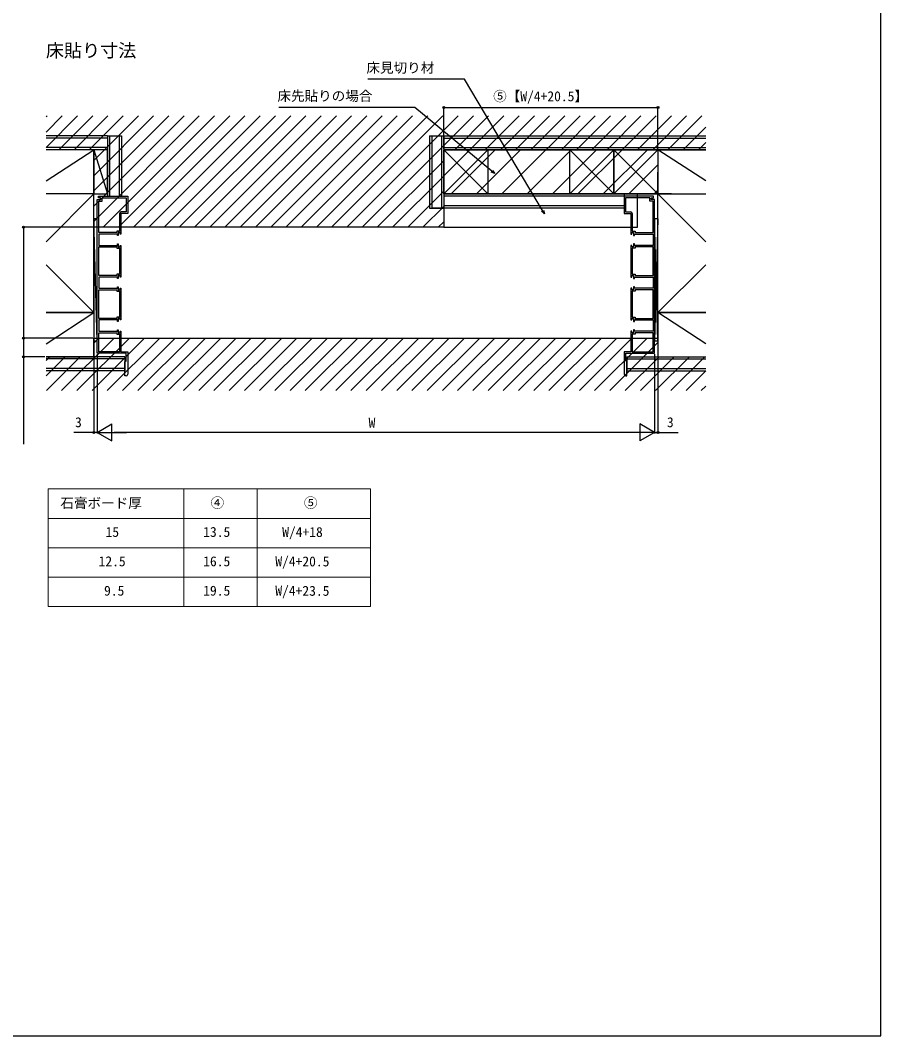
# Model space of a CAD drawing. Units: millimetres, scale not verified. Extents: x -700 to 700, y -1078 to 1074.
# Drawn here: x -61 to 700, y -1078 to -179 of the extents above; entities that cross this region are included whole.
import ezdxf
from ezdxf.enums import TextEntityAlignment as Align

# ---------------------------------------------------------------- set-up
doc = ezdxf.new("R2010")
doc.units = ezdxf.units.MM
doc.header["$LTSCALE"] = 6
doc.layers.add('0-1_TABLE1', color=7, linetype='Continuous', lineweight=18)
for name, color, linetype in [('0-2_USER1', 3, 'Continuous'), ('0-3_YKK_11', 7, 'Continuous'), ('0-4_YKK_12', 2, 'Continuous'), ('0-5_YKK_13', 4, 'Continuous'), ('0-7_YKK_D', 6, 'Continuous'), ('0-8_YKK_ZWAK', 7, 'Continuous'), ('0-9_YSS_K', 3, 'Continuous')]:
    doc.layers.add(name, color=color, linetype=linetype)
doc.styles.add('ＭＳ ゴシック', font='')
doc.styles.get('ＭＳ ゴシック').set_extended_font_data('MS Gothic')

msp = doc.modelspace()

# ---------------------------------------------------------------- linework, layer by layer
at = {"layer": '0-1_TABLE1'}
for p, q in [((-36.403, -593.811), (248.597, -593.811)), ((-36.403, -593.811), (-36.403, -697.811)), ((83.597, -593.811), (83.597, -697.811)), ((148.597, -593.811), (148.597, -697.811)), ((248.597, -593.811), (248.597, -697.811)), ((-36.403, -619.811), (248.597, -619.811)), ((-36.403, -645.811), (248.597, -645.811)), ((-36.403, -671.811), (248.597, -671.811)), ((-36.403, -697.811), (248.597, -697.811))]:
    msp.add_line(p, q, dxfattribs=at)
at = {"layer": '0-3_YKK_11'}
for points in [[(7.022, -473.779), (7.022, -337.779), (10.022, -337.779), (10.022, -336.279), (8.022, -336.279), (8.022, -334.779), (34.022, -334.779), (34.022, -349.979), (28.022, -349.979), (28.022, -368.279), (27.222, -368.279), (27.222, -367.029), (25.622, -367.029), (25.622, -369.529), (24.822, -369.529), (24.822, -368.279), (8.422, -368.279), (8.422, -372.821), (8.302, -373.004), (8.302, -373.554), (8.422, -373.738), (8.422, -378.279), (24.822, -378.279), (24.822, -377.029), (25.622, -377.029), (25.622, -379.529), (27.222, -379.529), (27.222, -378.279), (28.022, -378.279), (28.022, -406.279), (27.222, -406.279), (27.222, -405.029), (25.622, -405.029), (25.622, -407.529), (24.822, -407.529), (24.822, -406.279), (8.422, -406.279), (8.422, -410.821), (8.302, -411.004), (8.302, -411.554)], [(8.322, -366.979), (8.322, -339.079), (11.322, -339.079), (11.322, -336.079), (32.722, -336.079), (32.722, -348.679), (28.322, -348.679)], [(500.022, -473.779), (500.022, -337.779), (497.022, -337.779), (497.022, -336.279), (499.022, -336.279), (499.022, -334.779), (473.022, -334.779), (473.022, -349.979), (479.022, -349.979), (479.022, -368.279), (479.822, -368.279), (479.822, -367.029), (481.422, -367.029), (481.422, -369.529), (482.222, -369.529), (482.222, -368.279), (498.622, -368.279), (498.622, -372.821), (498.742, -373.004), (498.742, -373.554), (498.622, -373.738), (498.622, -378.279), (482.222, -378.279), (482.222, -377.029), (481.422, -377.029), (481.422, -379.529), (479.822, -379.529), (479.822, -378.279), (479.022, -378.279), (479.022, -406.279), (479.822, -406.279), (479.822, -405.029), (481.422, -405.029), (481.422, -407.529), (482.222, -407.529), (482.222, -406.279), (498.622, -406.279), (498.622, -410.821), (498.742, -411.004), (498.742, -411.554)], [(498.722, -366.979), (498.722, -339.079), (495.722, -339.079), (495.722, -336.079), (474.322, -336.079), (474.322, -348.679), (478.722, -348.679)], [(26.822, -350.179), (26.822, -365.729), (24.322, -365.729), (24.322, -366.979), (8.322, -366.979)], [(480.222, -350.179), (480.222, -365.729), (482.722, -365.729), (482.722, -366.979), (498.722, -366.979)], [(8.302, -411.554), (8.422, -411.738), (8.422, -416.279), (24.822, -416.279), (24.822, -415.029), (25.622, -415.029), (25.622, -417.529), (27.222, -417.529), (27.222, -416.279), (28.022, -416.279), (28.022, -444.279), (27.222, -444.279), (27.222, -443.029), (25.622, -443.029), (25.622, -445.529), (24.822, -445.529), (24.822, -444.279), (8.422, -444.279), (8.422, -448.821), (8.302, -449.004), (8.302, -449.554), (8.422, -449.738), (8.422, -454.279), (24.822, -454.279), (24.822, -453.029), (25.622, -453.029), (25.622, -455.529), (27.222, -455.529), (27.222, -454.279), (28.022, -454.279), (28.022, -472.579), (34.022, -472.579), (34.022, -492.279)], [(498.742, -411.554), (498.622, -411.738), (498.622, -416.279), (482.222, -416.279), (482.222, -415.029), (481.422, -415.029), (481.422, -417.529), (479.822, -417.529), (479.822, -416.279), (479.022, -416.279), (479.022, -444.279), (479.822, -444.279), (479.822, -443.029), (481.422, -443.029), (481.422, -445.529), (482.222, -445.529), (482.222, -444.279), (498.622, -444.279), (498.622, -448.821), (498.742, -449.004), (498.742, -449.554), (498.622, -449.738), (498.622, -454.279), (482.222, -454.279), (482.222, -453.029), (481.422, -453.029), (481.422, -455.529), (479.822, -455.529), (479.822, -454.279), (479.022, -454.279), (479.022, -472.579), (473.022, -472.579), (473.022, -492.279)], [(32.522, -493.779), (31.522, -493.779), (31.522, -481.279), (32.522, -480.279), (32.522, -473.779), (7.022, -473.779)], [(474.522, -493.779), (475.522, -493.779), (475.522, -481.279), (474.522, -480.279), (474.522, -473.779), (500.022, -473.779)]]:
    msp.add_lwpolyline(points, dxfattribs=at)
for points in [[(8.322, -404.979), (8.322, -379.579), (24.322, -379.579), (24.322, -380.829), (26.722, -380.829), (26.722, -403.729), (24.322, -403.729), (24.322, -404.979)], [(498.722, -404.979), (498.722, -379.579), (482.722, -379.579), (482.722, -380.829), (480.322, -380.829), (480.322, -403.729), (482.722, -403.729), (482.722, -404.979)], [(8.322, -442.979), (8.322, -417.579), (24.322, -417.579), (24.322, -418.829), (26.722, -418.829), (26.722, -441.729), (24.322, -441.729), (24.322, -442.979)], [(498.722, -442.979), (498.722, -417.579), (482.722, -417.579), (482.722, -418.829), (480.322, -418.829), (480.322, -441.729), (482.722, -441.729), (482.722, -442.979)], [(26.822, -472.579), (8.322, -472.579), (8.322, -455.579), (24.322, -455.579), (24.322, -456.829), (26.822, -456.829)], [(480.222, -472.579), (498.722, -472.579), (498.722, -455.579), (482.722, -455.579), (482.722, -456.829), (480.222, -456.829)]]:
    msp.add_lwpolyline(points, close=True, dxfattribs=at)
for centre, start, end in [((28.322, -350.179), 90.00001, 179.99999), ((478.722, -350.179), 0.00001, 89.99999), ((32.522, -492.279), 270.00001, 359.99999), ((474.522, -492.279), 180.00001, 269.99999)]:
    msp.add_arc(centre, 1.5, start, end, dxfattribs=at)
at = {"layer": '0-4_YKK_12'}
msp.add_lwpolyline([(485.022, -332.779), (313.522, -332.779), (313.522, -362.279), (485.022, -362.279)], close=True, dxfattribs=at)
at = {"layer": '0-5_YKK_13'}
for p, q in [((-38.257, -264.64), (-37.397, -263.779)), ((-38.257, -278.111), (-23.926, -263.779)), ((-38.257, -291.581), (-10.456, -263.779)), ((-26.985, -293.779), (3.015, -263.779)), ((-13.515, -293.779), (16.485, -263.779)), ((-0.044, -293.779), (29.955, -263.779)), ((4.022, -303.183), (43.426, -263.779)), ((4.022, -316.654), (56.896, -263.779)), ((4.022, -330.124), (70.367, -263.779)), ((4.022, -343.594), (83.837, -263.779)), ((4.022, -357.065), (97.307, -263.779)), ((12.278, -362.279), (110.778, -263.779)), ((25.748, -362.279), (124.248, -263.779)), ((39.218, -362.279), (137.718, -263.779)), ((52.689, -362.279), (151.189, -263.779)), ((66.159, -362.279), (164.659, -263.779)), ((79.63, -362.279), (178.13, -263.779)), ((93.1, -362.279), (191.6, -263.779)), ((106.57, -362.279), (205.07, -263.779)), ((120.041, -362.279), (218.541, -263.779)), ((133.511, -362.279), (232.011, -263.779)), ((146.982, -362.279), (245.482, -263.779)), ((160.452, -362.279), (258.952, -263.779)), ((173.922, -362.279), (272.422, -263.779)), ((187.393, -362.279), (285.893, -263.779)), ((200.863, -362.279), (299.363, -263.779)), ((214.333, -362.279), (312.833, -263.779)), ((227.804, -362.279), (326.304, -263.779)), ((241.274, -362.279), (339.774, -263.779)), ((323.245, -293.779), (353.245, -263.779)), ((336.715, -293.779), (366.715, -263.779)), ((350.185, -293.779), (380.185, -263.779)), ((363.656, -293.779), (393.656, -263.779)), ((377.126, -293.779), (407.126, -263.779)), ((390.596, -293.779), (420.597, -263.779)), ((404.067, -293.779), (434.067, -263.779)), ((417.537, -293.779), (447.537, -263.779)), ((431.008, -293.779), (461.008, -263.779)), ((444.478, -293.779), (474.478, -263.779)), ((457.948, -293.779), (487.948, -263.779)), ((471.419, -293.779), (501.419, -263.779)), ((484.889, -293.779), (514.889, -263.779)), ((498.36, -293.779), (528.36, -263.779)), ((511.83, -293.779), (541.83, -263.779)), ((525.3, -293.779), (545.301, -273.779)), ((538.771, -293.779), (545.301, -287.249)), ((313.522, -294.323), (314.065, -293.779)), ((313.522, -316.773), (336.515, -293.781)), ((319.967, -332.779), (358.964, -293.782)), ((342.417, -332.779), (381.413, -293.784)), ((364.868, -332.779), (403.862, -293.785)), ((387.319, -332.779), (426.312, -293.786)), ((409.769, -332.779), (448.761, -293.788)), ((432.22, -332.779), (471.21, -293.789)), ((454.671, -332.779), (493.66, -293.79)), ((254.745, -362.279), (313.522, -303.502)), ((477.121, -332.779), (503.025, -306.875)), ((268.215, -362.279), (313.522, -316.972)), ((281.685, -362.279), (313.522, -330.443)), ((499.572, -332.779), (503.022, -329.329)), ((295.156, -362.279), (313.522, -343.913)), ((308.626, -362.279), (313.522, -357.384)), ((-24.459, -506.779), (22.041, -460.279)), ((-10.989, -506.779), (35.511, -460.279)), ((2.481, -506.779), (48.982, -460.279)), ((4.022, -464.828), (8.57, -460.279)), ((15.952, -506.779), (62.452, -460.279)), ((29.422, -506.779), (75.922, -460.279)), ((42.893, -506.779), (89.393, -460.279)), ((56.363, -506.779), (102.863, -460.279)), ((69.833, -506.779), (116.333, -460.279)), ((83.304, -506.779), (129.804, -460.279)), ((96.774, -506.779), (143.274, -460.279)), ((110.245, -506.779), (156.745, -460.279)), ((123.715, -506.779), (170.215, -460.279)), ((137.185, -506.779), (183.685, -460.279)), ((150.656, -506.779), (197.156, -460.279)), ((164.126, -506.779), (210.626, -460.279)), ((177.596, -506.779), (224.097, -460.279)), ((191.067, -506.779), (237.567, -460.279)), ((204.537, -506.779), (251.037, -460.279)), ((218.008, -506.779), (264.508, -460.279)), ((231.478, -506.779), (277.978, -460.279)), ((244.948, -506.779), (291.448, -460.279)), ((258.419, -506.779), (304.919, -460.279)), ((271.889, -506.779), (318.389, -460.279)), ((285.36, -506.779), (331.86, -460.279)), ((298.83, -506.779), (345.33, -460.279)), ((312.3, -506.779), (358.8, -460.279)), ((325.771, -506.779), (372.271, -460.279)), ((339.241, -506.779), (385.741, -460.279)), ((352.711, -506.779), (399.211, -460.279)), ((366.182, -506.779), (412.682, -460.279)), ((379.652, -506.779), (426.152, -460.279)), ((393.123, -506.779), (439.623, -460.279)), ((406.593, -506.779), (453.093, -460.279)), ((420.063, -506.779), (466.563, -460.279)), ((433.534, -506.779), (480.034, -460.279)), ((447.004, -506.779), (493.504, -460.279)), ((460.475, -506.779), (503.009, -464.245)), ((-38.257, -480.166), (-34.87, -476.779)), ((-38.257, -493.637), (-21.4, -476.779)), ((-37.93, -506.779), (-7.93, -476.779)), ((473.945, -506.779), (503.945, -476.779)), ((487.415, -506.779), (517.415, -476.779)), ((500.886, -506.779), (530.886, -476.779)), ((514.356, -506.779), (544.356, -476.779)), ((527.826, -506.779), (545.301, -489.305)), ((541.297, -506.779), (545.301, -502.775))]:
    msp.add_line(p, q, dxfattribs=at)
for points in [[(545.301, -293.779), (313.522, -293.779), (313.522, -362.279), (4.022, -362.279), (4.022, -293.779), (-38.257, -293.779)], [(-38.257, -476.779), (4.022, -476.779), (4.022, -460.279), (503.004, -460.279), (503.022, -476.779), (545.301, -476.779)]]:
    msp.add_lwpolyline(points, dxfattribs=at)
msp.add_lwpolyline([(503.041, -293.791), (313.522, -293.779), (313.522, -332.779), (503.022, -332.779)], close=True, dxfattribs=at)
at = {"layer": '0-7_YKK_D'}
for p, q in [((313.522, -292.779), (313.522, -255.279)), ((313.522, -256.279), (503.022, -256.279)), ((503.022, -292.779), (503.022, -255.279)), ((3.022, -362.279), (-59.257, -362.279)), ((-58.257, -362.279), (-58.257, -460.279)), ((3.022, -460.279), (-59.257, -460.279)), ((3.022, -460.279), (-59.257, -460.279)), ((7.022, -474.479), (7.022, -544.779)), ((7.022, -474.479), (7.022, -544.779)), ((500.022, -474.479), (500.022, -544.779)), ((500.022, -474.479), (500.022, -544.779)), ((-39.257, -476.779), (-59.257, -476.779)), ((4.022, -477.779), (4.022, -544.779)), ((503.022, -477.78), (503.022, -544.779)), ((7.022, -543.779), (20.012, -536.279)), ((20.012, -551.279), (20.012, -536.279)), ((500.022, -543.779), (487.032, -536.279)), ((487.032, -536.279), (487.032, -551.279)), ((4.022, -543.779), (-13.733, -543.779)), ((7.022, -543.779), (4.022, -543.779)), ((7.022, -543.779), (10.422, -543.779)), ((7.022, -543.779), (20.012, -551.279)), ((7.022, -543.779), (33.003, -543.779)), ((485.022, -543.779), (22.022, -543.779)), ((500.022, -543.779), (474.041, -543.779)), ((500.022, -543.779), (487.032, -551.279)), ((500.022, -543.779), (496.622, -543.779)), ((500.022, -543.779), (503.022, -543.779)), ((503.022, -543.779), (520.777, -543.779))]:
    msp.add_line(p, q, dxfattribs=at)
for points in [[(402.642, -350.436), (400.905, -347.514), (331.806, -231.279), (246.316, -231.279)], [(358.751, -314.829), (356.13, -312.663), (287.915, -256.279), (167.583, -256.279)], [(356.71, -311.961), (358.751, -314.829), (355.549, -313.366)], [(401.688, -347.048), (402.642, -350.436), (400.122, -347.979)], [(-58.257, -460.279), (-58.257, -476.779), (-58.257, -554.245)]]:
    msp.add_lwpolyline(points, dxfattribs=at)
for centre, radius in [((313.522, -256.279), 0.875), ((503.022, -256.279), 0.875), ((-58.257, -362.279), 0.875), ((-58.257, -460.279), 0.875), ((-58.257, -460.279), 0.85), ((-58.257, -476.779), 0.85), ((4.022, -543.779), 0.85), ((503.022, -543.779), 0.85)]:
    msp.add_circle(centre, radius, dxfattribs=at)
at = {"layer": '0-8_YKK_ZWAK'}
msp.add_lwpolyline([(-700, -1077.5), (700, -1077.5), (700, 962.5)], dxfattribs=at)
at = {"layer": '0-9_YSS_K'}
for p, q in [((16.022, -281.279), (-38.257, -281.279)), ((16.022, -283.279), (-38.257, -283.279)), ((16.022, -281.279), (16.022, -293.779)), ((16.022, -281.279), (16.022, -334.779)), ((16.022, -281.279), (28.522, -281.279)), ((18.022, -281.279), (18.022, -334.779)), ((26.522, -281.279), (26.522, -334.779)), ((28.522, -281.279), (28.522, -334.779)), ((301.022, -281.279), (301.022, -345.279)), ((301.022, -281.279), (313.522, -281.279)), ((303.022, -281.279), (303.022, -345.279)), ((311.522, -281.279), (311.522, -345.279)), ((313.522, -281.279), (313.522, -345.279)), ((313.522, -281.279), (545.301, -281.279)), ((313.522, -281.279), (313.522, -293.779)), ((313.522, -283.279), (545.301, -283.279)), ((16.022, -291.779), (-38.257, -291.779)), ((16.022, -293.779), (-38.257, -293.779)), ((-38.257, -321.261), (4.022, -293.779)), ((16.022, -293.779), (-38.257, -293.779)), ((4.022, -293.779), (4.022, -332.779)), ((4.022, -293.779), (16.022, -332.779)), ((313.522, -291.779), (545.301, -291.779)), ((352.522, -332.779), (313.522, -293.779)), ((313.522, -293.779), (545.301, -293.779)), ((313.522, -332.779), (352.522, -293.779)), ((322.522, -293.779), (508.022, -293.779)), ((464.022, -332.779), (425.022, -293.779)), ((425.022, -332.779), (464.022, -293.779)), ((503.022, -332.779), (464.022, -293.779)), ((464.022, -332.779), (503.027, -293.783)), ((515.022, -293.779), (503.022, -293.779)), ((545.301, -321.261), (503.022, -293.779)), ((515.022, -293.779), (545.301, -293.779)), ((-38.257, -375.059), (4.022, -332.779)), ((4.022, -437.779), (4.022, -332.779)), ((16.022, -334.779), (28.522, -334.779)), ((473.022, -332.779), (313.522, -332.779)), ((313.522, -332.779), (313.522, -345.279)), ((473.022, -334.779), (313.522, -334.779)), ((322.522, -332.779), (503.022, -332.779)), ((473.022, -332.779), (473.022, -345.279)), ((502.974, -437.782), (503.027, -332.779)), ((515.027, -332.779), (503.027, -332.779)), ((545.301, -375.054), (503.027, -332.779)), ((301.022, -345.279), (313.522, -345.279)), ((312.822, -345.279), (303.022, -345.279)), ((473.022, -343.279), (313.522, -343.279)), ((473.022, -345.279), (313.522, -345.279)), ((7.022, -462.779), (4.022, -354.779)), ((503.022, -462.779), (500.022, -354.779)), ((503.022, -354.779), (500.022, -462.779)), ((-38.257, -395.5), (4.022, -437.779)), ((545.301, -395.455), (502.974, -437.782)), ((4.022, -437.779), (-38.257, -437.779)), ((-38.257, -465.261), (4.022, -437.78)), ((502.974, -437.782), (545.253, -437.782)), ((545.301, -465.261), (503.022, -437.78)), ((31.522, -476.779), (-38.257, -476.779)), ((31.522, -478.779), (-38.257, -478.779)), ((31.522, -476.779), (31.522, -489.279)), ((475.522, -476.779), (545.301, -476.779)), ((475.522, -476.779), (475.522, -489.279)), ((475.522, -478.779), (545.301, -478.779)), ((503.022, -476.779), (545.301, -476.779)), ((31.522, -487.279), (-38.257, -487.279)), ((31.522, -489.279), (-38.257, -489.279)), ((475.522, -487.279), (545.301, -487.279)), ((475.522, -489.279), (545.301, -489.279))]:
    msp.add_line(p, q, dxfattribs=at)
for points in [[(16.022, -293.779), (4.022, -293.779), (4.022, -332.779), (16.022, -332.779)], [(352.522, -332.779), (313.522, -332.779), (313.522, -293.779), (352.522, -293.779)], [(464.022, -332.779), (425.022, -332.779), (425.022, -293.779), (464.022, -293.779)], [(503.022, -332.779), (464.022, -332.779), (464.022, -293.779), (503.022, -293.779)], [(7.022, -462.779), (7.022, -354.779), (4.022, -354.779), (4.022, -462.779)], [(503.022, -462.779), (503.022, -354.779), (500.022, -354.779), (500.022, -462.779)]]:
    msp.add_lwpolyline(points, close=True, dxfattribs=at)
for points in [[(545.301, -293.779), (503.027, -293.779), (503.027, -332.779), (545.301, -332.779)], [(4.022, -437.779), (4.022, -332.779), (-38.257, -332.779)], [(502.974, -437.782), (503.027, -332.779), (545.301, -332.779)], [(-38.257, -437.779), (4.022, -437.779), (4.022, -476.779), (-38.257, -476.779)], [(545.253, -437.782), (502.974, -437.782), (503.027, -476.779), (540.306, -476.779)]]:
    msp.add_lwpolyline(points, dxfattribs=at)

# ---------------------------------------------------------------- texts
at = {"layer": '0-1_TABLE1', "style": 'ＭＳ ゴシック'}
for s, p in [('石膏ボード厚', (-25.562, -613.322)), ('④', (107.301, -613.083)), ('⑤', (189.801, -613.083)), ('15', (14.392, -638.811)), ('13.5', (100.756, -638.811)), ('W/4+18', (170.642, -638.913)), ('12.5', (8.256, -664.811)), ('16.5', (100.756, -664.811)), ('W/4+20.5', (164.54, -664.913)), ('9.5', (13.063, -690.811)), ('19.5', (100.756, -690.811)), ('W/4+23.5', (164.54, -690.913))]:
    msp.add_text(s, height=8.798, dxfattribs=at).set_placement(p, align=Align.BOTTOM_LEFT)
at = {"layer": '0-2_USER1', "style": 'ＭＳ ゴシック'}
msp.add_text('床貼り寸法', height=11.73, dxfattribs=at).set_placement((-38.39, -215.227), align=Align.BOTTOM_LEFT)
at = {"layer": '0-7_YKK_D', "style": 'ＭＳ ゴシック'}
for s, p in [('床見切り材', (245.156, -228.143)), ('床先貼りの場合', (166.424, -253.075)), ('⑤【W/4+20.5】', (357.238, -253.366)), ('3', (-12.619, -541.779)), ('W', (247.045, -542.279)), ('3', (510.936, -541.779))]:
    msp.add_text(s, height=8.798, dxfattribs=at).set_placement(p, align=Align.BOTTOM_LEFT)

doc.saveas('drawing.dxf')
